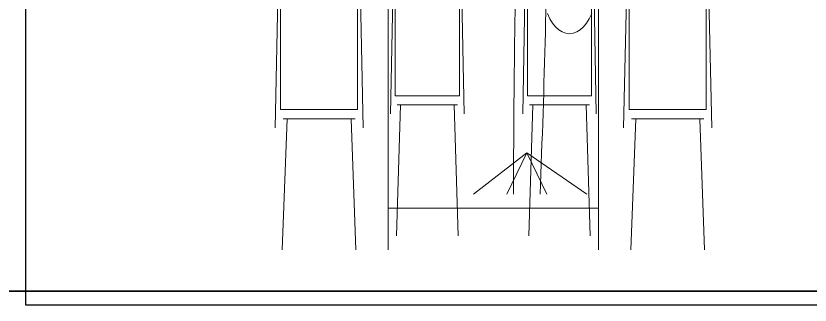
# Model space of a CAD drawing. Header units: millimetres. Extents: x -1800 to 33200, y -8500 to 38400.
# Drawn here: x 28067 to 30634, y 20445 to 21378 of the extents above; entities that cross this region are included whole.
import ezdxf

# ---------------------------------------------------------------- set-up
doc = ezdxf.new("R2010")
doc.units = ezdxf.units.MM
for name, color, linetype, lineweight in [('E-FURNITURE', 7, 'Continuous', 18), ('E-OUTLINE', 7, 'Continuous', 35), ('E-PLANT', 3, 'Continuous', 13), ('E-WALL', 7, 'Continuous', 25)]:
    doc.layers.add(name, color=color, linetype=linetype, lineweight=lineweight)

msp = doc.modelspace()

# ---------------------------------------------------------------- linework, layer by layer
at = {"layer": 'E-FURNITURE'}
for p, q in [((29288.6, 21651.5), (29277.8, 21061.5)), ((29504.4, 21651.5), (29515.2, 21061.5)), ((29715.9, 21651.5), (29705.1, 21061.5)), ((29931.8, 21651.5), (29942.5, 21061.5)), ((28917.4, 21606.8), (28904.5, 21016.8)), ((29176.4, 21606.8), (29189.3, 21016.8)), ((30044, 21606.8), (30031, 21016.8)), ((30303, 21606.8), (30315.9, 21016.8)), ((29270.3, 21562.1), (29270.3, 20623.5)), ((29950.1, 21562.1), (29950.1, 20623.5)), ((29310.2, 21091), (29297.3, 20668.2)), ((29299.4, 21091), (29493.6, 21091)), ((29482.9, 21091), (29495.8, 20668.2)), ((29737.5, 21091), (29724.6, 20668.2)), ((29726.7, 21091), (29921, 21091)), ((29910.2, 21091), (29923.1, 20668.2)), ((28943.3, 21046.3), (28927.8, 20623.5)), ((28930.4, 21046.3), (29163.4, 21046.3)), ((29150.5, 21046.3), (29166, 20623.5)), ((30069.9, 21046.3), (30054.3, 20623.5)), ((30056.9, 21046.3), (30290, 21046.3)), ((30277.1, 21046.3), (30292.6, 20623.5)), ((29270.3, 20757.6), (29950.1, 20757.6))]:
    msp.add_line(p, q, dxfattribs=at)
for points in [[(29292.9, 21651.5), (29500.1, 21651.5), (29500.1, 21120.5), (29292.9, 21120.5)], [(29720.3, 21651.5), (29927.4, 21651.5), (29927.4, 21120.5), (29720.3, 21120.5)], [(28922.6, 21606.8), (29171.2, 21606.8), (29171.2, 21075.8), (28922.6, 21075.8)], [(30049.2, 21606.8), (30297.8, 21606.8), (30297.8, 21075.8), (30049.2, 21075.8)]]:
    msp.add_lwpolyline(points, close=True, dxfattribs=at)
at = {"layer": 'E-OUTLINE'}
msp.add_line((0, 20489.4), (32200, 20489.4), dxfattribs=at)
at = {"layer": 'E-PLANT'}
for q in [(29545.4, 20802.3), (29653.4, 20802.3), (29782.8, 20802.3), (29912.3, 20802.3)]:
    msp.add_line((29718.1, 20936.4), q, dxfattribs=at)
msp.add_lwpolyline([(29927.9, 21385.2), (29920.1, 21368.9), (29911.2, 21354.7), (29901.3, 21342.6), (29890.7, 21333.1), (29879.5, 21326.1), (29867.9, 21321.9), (29856.1, 21320.5), (29844.3, 21321.9), (29832.7, 21326.1), (29821.5, 21333.1), (29810.9, 21342.6), (29801.1, 21354.7), (29792.2, 21368.9), (29784.4, 21385.2)], dxfattribs=at)
for points in [[(29761.3, 20802.3), (29782.8, 21848.2), (29739.7, 22894.1)], [(29674.9, 20802.3), (29696.5, 21848.2), (29761.3, 22661.7)]]:
    msp.add_spline(points, degree=3, dxfattribs=at)
at = {"layer": 'E-WALL'}
msp.add_lwpolyline([(28099.5, 25584.8), (32048.9, 25584.8), (32048.9, 20444.7), (28099.5, 20444.7)], close=True, dxfattribs=at)

doc.saveas('drawing.dxf')
